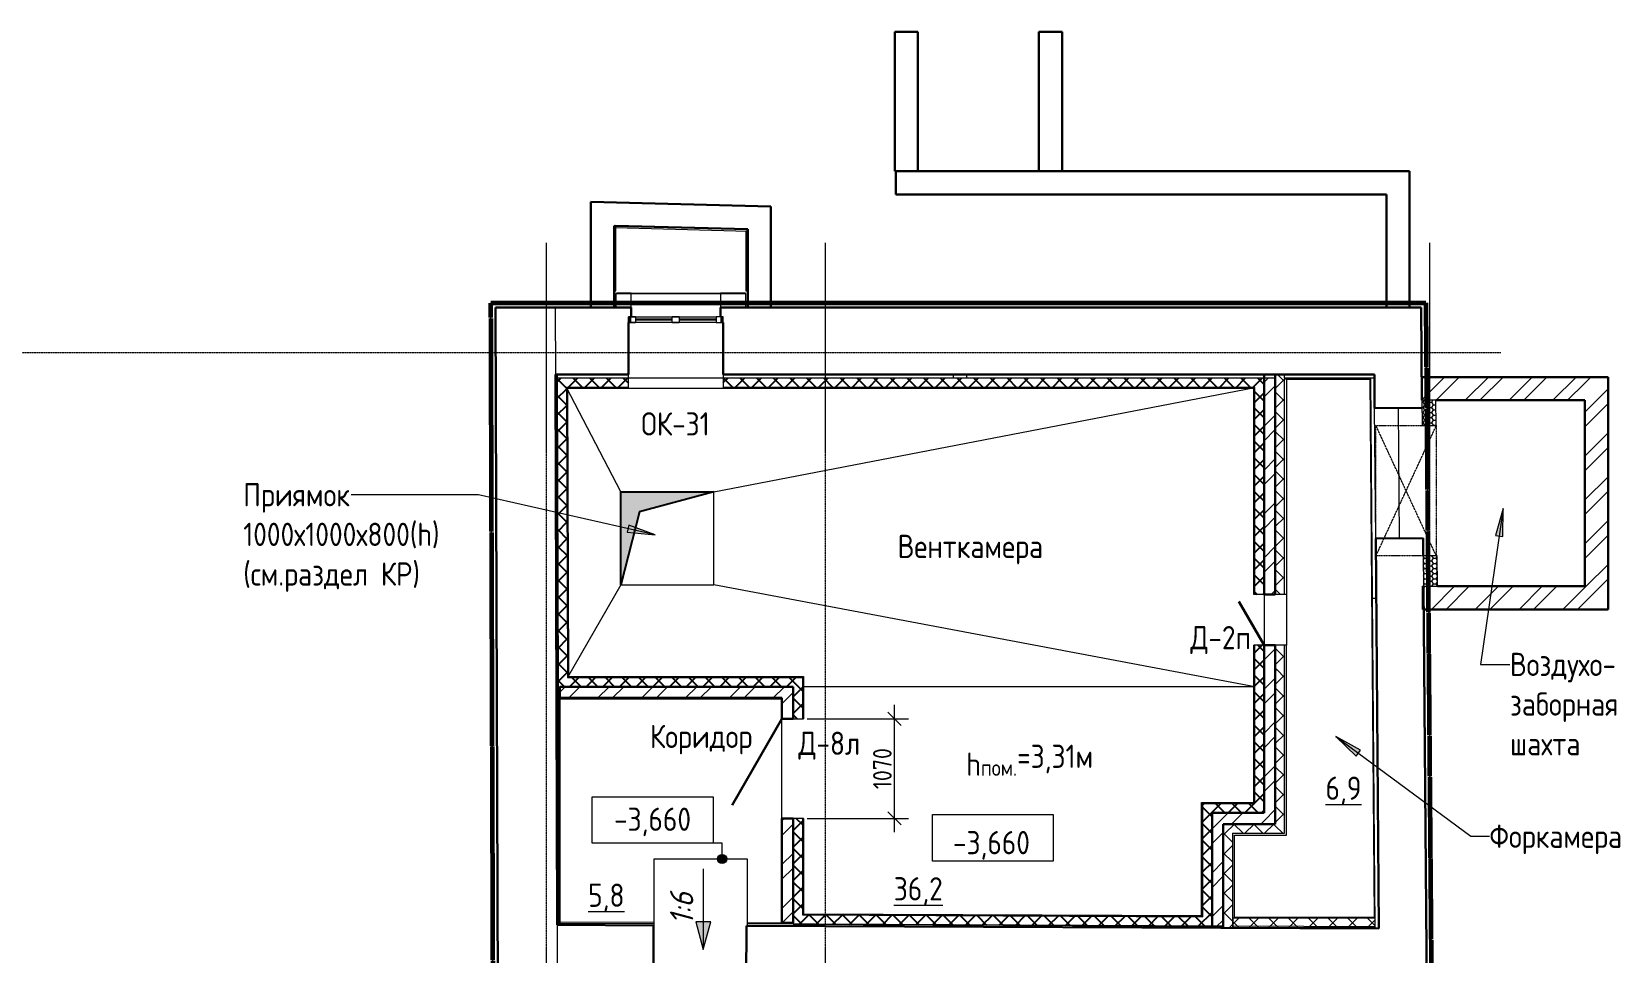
# Model space of a CAD drawing. Header units: millimetres. Extents: x 504091 to 2165846, y 135022 to 442887.
# Drawn here: x 608411 to 625498, y 234338 to 244247 of the extents above; entities that cross this region are included whole.
import ezdxf

# ---------------------------------------------------------------- set-up
doc = ezdxf.new("R2010")
doc.units = ezdxf.units.MM
for name, pattern in [('( Hidden )', [0.375, 0.25, -0.125]), ('ADSK_Линия сетки', [25, 20, -2.5, 0, -2.5]), ('ADSK_Штриховая_ш3 п1_5', [4.5, 3, -1.5]), ('DASHED', [7, 5, -2, 0]), ('осеваяX2', [4, 2.5, -0.5, 0.5, -0.5])]:
    doc.linetypes.add(name, pattern=pattern)
doc.layers.get('Defpoints').update_dxf_attribs({"color": 255})
doc.layers.add('!Defpoints', color=255, linetype='Continuous', lineweight=5, plot=False)
for name, color, linetype, lineweight in [('_ Окна', 7, 'Continuous', 30), ('Аннотация', 7, 'Continuous', 9), ('ГИ', 204, 'DASHED', 70), ('Двери', 7, 'Continuous', 20), ('Марки дверей', 7, 'Continuous', 20), ('Марки окон', 7, 'Continuous', 20), ('Марки помещений', 7, 'Continuous', 20), ('Окна', 7, 'Continuous', 18), ('Оси', 165, 'осеваяX2', 13), ('отметки', 7, 'Continuous', 20), ('Перекрытие', 7, 'Continuous', 18), ('размеры', 7, 'Continuous', 9), ('Стены внутренние', 7, 'Continuous', 18), ('Стены наружные', 7, 'Continuous', 18), ('Стены несущие', 7, 'Continuous', 30), ('Стены отделка', 7, 'Continuous', 30), ('Стены штриховка', 7, 'Continuous', 18), ('Узлы', 7, 'Continuous', 18)]:
    doc.layers.add(name, color=color, linetype=linetype, lineweight=lineweight)
doc.layers.add('Линии', color=7, linetype='Continuous', lineweight=9, true_color=0x00a600)
doc.layers.add('Штриховка', color=252, linetype='Continuous')
doc.styles.add('GOST 2.304_new', font='isocpeur.ttf', dxfattribs={"width": 0.9, "oblique": 15})
doc.styles.add('GOST Common_1', font='GOST_Common.ttf', dxfattribs={"width": 0.9, "height": 250})
doc.styles.add('GOST Common_2', font='GOST_Common.ttf', dxfattribs={"width": 0.9, "height": 200})
doc.styles.add('GOST Common_4', font='GOST_Common.ttf', dxfattribs={"width": 0.9, "height": 200})
doc.dimstyles.new('ADSK_Основной_2_мм', dxfattribs={"dimscale": 304.8, "dimtxt": 201.142999, "dimasz": 0.463911, "dimexe": 0.492126, "dimexo": 0.492126, "dimgap": 0.098425, "dimtad": 1, "dimrnd": 0.01, "dimdsep": 46, "dimtxsty": 'GOST Common_4', "dimblk1": 'OBLIQUE', "dimblk2": 'OBLIQUE', "dimsah": 1, "dimcen": 0.09, "dimdle": 0.492126, "dimazin": 2, "dimtfac": 1, "dimtdec": 4, "dimtix": 1, "dimtmove": 0, "dimatfit": 3, "dimfxl": 0, "dimtvp": 1, "dimtolj": 1, "dimtzin": 0, "dimlwd": 20, "dimlwe": 20, "dimarcsym": 0})
pattern_1 = [(45, (568099.94, 197753.52), (-235.7317, 235.7317), []), (45, (568257.1, 197753.52), (-235.7317, 235.7317), [])]
pattern_2 = [(45, (568099.94, 197753.52), (-106.06602, 106.06602), []), (135, (568099.94, 197753.52), (-106.06602, -106.06602), [])]
pattern_3 = [(0, (568099.937, 197753.523), (47.625, 27.496306), [31.75, -63.5]), (120, (568099.937, 197753.523), (-47.625, 27.496307), [31.75, -63.5]), (60, (568099.937, 197753.523), (1e-07, 54.992613), [-63.5, 31.75])]

# ---------------------------------------------------------------- blocks, each defined once
blk = doc.blocks.new('окна_rehau_двупольное - 980х1160 _створка и глухое_ ок-31-6127201-План подвала')
at = {"layer": '_ Окна', "lineweight": 18}
for p, q in [((-510, 200), (-510, 260)), ((-510, 260), (-434, 260)), ((-434, 200), (-510, 200)), ((-434, 260), (-434, 200)), ((-38, 200), (-38, 260)), ((-38, 260), (38, 260)), ((38, 200), (-38, 200)), ((38, 260), (38, 200)), ((434, 260), (434, 200)), ((510, 260), (434, 260)), ((434, 200), (510, 200)), ((510, 200), (510, 260))]:
    blk.add_line(p, q, dxfattribs=at)
at = {"layer": '_ Окна'}
for p, q in [((-490, 200), (-490, 260)), ((-434, 230), (-38, 230)), ((38, 230), (434, 230)), ((490, 200), (490, 260))]:
    blk.add_line(p, q, dxfattribs=at)
at = {"layer": 'Окна'}
for p, q in [((-510, 260), (-510, 200)), ((-434, 260), (-510, 260)), ((-510, 200), (-434, 200)), ((-434, 260), (-38, 260)), ((-38, 200), (-434, 200)), ((38, 260), (-38, 260)), ((-38, 200), (38, 200)), ((38, 260), (434, 260)), ((434, 200), (38, 200)), ((510, 260), (434, 260)), ((434, 200), (510, 200)), ((510, 200), (510, 260))]:
    blk.add_line(p, q, dxfattribs=at)
blk = doc.blocks.new('AC_Дверь_Однопольная_Стальная - 545х1295 Л нов Д2п-6472559-План подвала')
at = {"layer": 'Двери', "lineweight": 30}
blk.add_line((-273, 60), (199, 333), dxfattribs=at)
blk = doc.blocks.new('AC_Дверь_Однопольная_Стальная - 1070х2200Н Д8л противопож EI30-6422788-План подвала')
at = {"layer": 'Двери', "lineweight": 30}
blk.add_line((535, 60), (-392, 595), dxfattribs=at)
blk = doc.blocks.new('Высотные отметки - Рамка-12095-План подвала')
at = {"layer": 'Аннотация', "lineweight": 20}
for p, q in [((-6.5, 0), (-6.5, 5)), ((-6.5, 5), (6.5, 5)), ((6.5, 5), (6.5, 0)), ((6.5, 0), (-6.5, 0))]:
    blk.add_line(p, q, dxfattribs=at)
blk = doc.blocks.new('_Oblique')
at = {"color": 0, "linetype": 'ByBlock', "lineweight": -2}
blk.add_line((-0.5, -0.5), (0.5, 0.5), dxfattribs=at)
blk = doc.blocks.new('*D494')
at = {"layer": 'Defpoints', "color": 0, "lineweight": 20, "transparency": 16777216}
for p in [(616601, 236858), (617691, 236858), (616601, 235788)]:
    blk.add_point(p, dxfattribs=at)
at = {"layer": 'размеры', "color": 0, "lineweight": 20, "transparency": 16777216}
for p, q in [((617691, 235638), (617691, 237008)), ((616751, 236858), (617841, 236858)), ((616751, 235788), (617841, 235788))]:
    blk.add_line(p, q, dxfattribs=at)
at = {"layer": 'размеры', "color": 0, "lineweight": 20, "transparency": 16777216, "xscale": 141.4, "yscale": 141.4, "zscale": 141.4}
for p, rotation in [((617691, 236858), 90), ((617691, 235788), 270)]:
    blk.add_blockref('_Oblique', p, dxfattribs=dict(at, rotation=rotation))
at = {"layer": 'размеры', "color": 0, "lineweight": 20, "transparency": 16777216, "insert": (617561, 236323), "char_height": 200, "width": 560.47, "attachment_point": 5, "rotation": 90, "style": 'GOST Common_4'}
blk.add_mtext('\\A1;1070', dxfattribs=at)
blk = doc.blocks.new('оси')
at = {"layer": 'Оси', "linetype": 'ADSK_Линия сетки'}
for p, q in [((52350, -2196.5), (52350, 46378)), ((55350, -2196.5), (55350, 46378)), ((61850, -2196.5), (61850, 46378)), ((-3614.3, 45200), (62615.4, 45200))]:
    blk.add_line(p, q, dxfattribs=at)

msp = doc.modelspace()

# ---------------------------------------------------------------- hatches: boundary and pattern name
at = {"layer": 'Аннотация', "lineweight": 9}
for points in [[(624239.6042, 239121.7367), (624157.2489, 238830.5709), (624235.4144, 238819.177)], [(615118.6239, 238837.3558), (614834.7523, 238942.1262), (614817.3084, 238865.0849)], [(622439.0932, 236667.2806), (622656.97, 236457.3053), (622703.8917, 236520.8507)]]:
    msp.add_hatch(color=256, dxfattribs=at).paths.add_polyline_path(points)
at = {"layer": 'отметки'}
h = msp.add_hatch(color=256, dxfattribs=at)
edge = h.paths.add_edge_path()
edge.add_arc((615837.6257, 235351.1625), 50, 0, 360)
at = {"layer": 'размеры'}
msp.add_hatch(color=256, dxfattribs=at).paths.add_polyline_path([(615634.0033, 234376.9575), (615714.3881, 234676.9575), (615553.6186, 234676.9575)])
at = {"layer": 'Стены внутренние', "lineweight": 9}
h = msp.add_hatch(dxfattribs=at)
h.set_pattern_fill('FP_2', color=256, style=0, pattern_type=2)
h.set_pattern_definition(pattern_1)
h.paths.add_polyline_path([(621787.2304, 235727.4116), (621787.2304, 237383.6297), (621667.2304, 237383.6297), (621667.2304, 235727.4116)])
h.paths.add_polyline_path([(621787.2304, 238283.6297), (621787.2304, 240522.3278), (621667.2304, 240522.3278), (621667.2304, 238283.6297)])
h = msp.add_hatch(dxfattribs=at)
h.set_pattern_fill('FP_3', color=256, style=0, pattern_type=2)
h.set_pattern_definition(pattern_2)
h.paths.add_polyline_path([(621787.3272, 235627.4116), (621887.3272, 235627.63), (621887.3272, 237383.6297), (621787.3272, 237383.6297), (621787.3272, 235727.4116)])
h.paths.add_polyline_path([(621887.3272, 238283.6297), (621887.3272, 240562.3278), (621787.3272, 240561.7751), (621787.3272, 238283.6297)])
h = msp.add_hatch(dxfattribs=at)
h.set_pattern_fill('FP_2', color=256, style=0, pattern_type=2)
h.set_pattern_definition(pattern_1)
h.paths.add_polyline_path([(623517.9556, 240283.6297), (625117.3342, 240283.6297), (625117.3342, 240533.6297), (623364.7196, 240533.6297), (623365.7358, 240283.6297), (623515.7407, 240283.6297)])
h = msp.add_hatch(dxfattribs=at)
h.set_pattern_fill('FP_2', color=256, style=0, pattern_type=2)
h.set_pattern_definition(pattern_1)
h.paths.add_polyline_path([(625274.7773, 238283.6297), (625367.3342, 238283.6297), (625367.3342, 240533.6297), (625117.3342, 240533.6297), (625117.3342, 238283.6297), (625188.9898, 238283.6297)])
h = msp.add_hatch(dxfattribs=at)
h.set_pattern_fill('FP_2', color=256, style=0, pattern_type=2)
h.set_pattern_definition(pattern_1)
h.paths.add_polyline_path([(621667.2304, 237383.6297), (621787.2304, 237383.6297), (621787.2304, 237650.1012), (621667.2304, 237650.1012)])
h.paths.add_polyline_path([(621787.2304, 238195.1012), (621787.2304, 238283.6297), (621667.2304, 238283.6297), (621667.2304, 238195.1012)])
h = msp.add_hatch(dxfattribs=at)
h.set_pattern_fill('FP_3', color=256, style=0, pattern_type=2)
h.set_pattern_definition(pattern_2)
h.paths.add_polyline_path([(621787.3272, 237383.6297), (621887.3272, 237383.6297), (621887.3272, 237650.1012), (621787.3272, 237650.1012), (621787.3272, 237493.8179)])
h.paths.add_polyline_path([(621787.3272, 238195.1012), (621887.3272, 238195.1012), (621887.3272, 238283.6297), (621787.3272, 238283.6297)])
h = msp.add_hatch(dxfattribs=at)
h.set_pattern_fill('FP_2', color=256, style=0, pattern_type=2)
h.set_pattern_definition(pattern_1)
h.paths.add_polyline_path([(625367.3342, 238033.6297), (625367.3342, 238283.6297), (623381.9951, 238283.6297), (623384.0275, 238033.6297), (625274.7773, 238033.6297)])
h = msp.add_hatch(dxfattribs=at)
h.set_pattern_fill('FP_2', color=256, style=0, pattern_type=2)
h.set_pattern_definition(pattern_1)
h.paths.add_polyline_path([(616481.2343, 237083.009), (616601.2343, 237083.009), (616601.2343, 237203.009), (614091.2343, 237203.009), (614091.2343, 237083.009), (615749.5069, 237083.009)])
h = msp.add_hatch(dxfattribs=at)
h.set_pattern_fill('FP_2', color=256, style=0, pattern_type=2)
h.set_pattern_definition(pattern_1)
h.paths.add_polyline_path([(616481.2343, 234663.2705), (616601.2343, 234663.2705), (616601.2343, 235788.009), (616481.2343, 235788.009), (616481.2343, 234693.2515)])
h.paths.add_polyline_path([(616601.2343, 236858.009), (616601.2343, 237083.009), (616481.2343, 237083.009), (616481.2343, 236858.009)])
h = msp.add_hatch(dxfattribs=at)
h.set_pattern_fill('FP_2', color=256, style=0, pattern_type=2)
h.set_pattern_definition(pattern_1)
h.paths.add_polyline_path([(621227.4029, 234620.1609), (621227.4029, 235847.4116), (621107.4029, 235847.4116), (621107.4029, 234620.1609)])
h = msp.add_hatch(dxfattribs=at)
h.set_pattern_fill('FP_2', color=256, style=0, pattern_type=2)
h.set_pattern_definition(pattern_1)
h.paths.add_polyline_path([(621425.4342, 235727.4116), (621667.2304, 235727.4116), (621667.2304, 235847.4116), (621227.4029, 235847.4116), (621227.4029, 235727.4116), (621347.4029, 235727.4116)])
h = msp.add_hatch(dxfattribs=at)
h.set_pattern_fill('FP_3', color=256, style=0, pattern_type=2)
h.set_pattern_definition(pattern_2)
h.paths.add_polyline_path([(621227.4029, 235627.4116), (621787.3272, 235627.4116), (621787.2304, 235727.4116), (621227.4029, 235727.4116)])
h = msp.add_hatch(dxfattribs=at)
h.set_pattern_fill('FP_3', color=256, style=0, pattern_type=2)
h.set_pattern_definition(pattern_2)
h.paths.add_polyline_path([(621327.4029, 234609.1521), (621327.4029, 235627.4116), (621227.4029, 235627.4116), (621227.4029, 234609.6085)])
h = msp.add_hatch(dxfattribs=at)
h.set_pattern_fill('FP_3', color=256, style=0, pattern_type=2)
h.set_pattern_definition(pattern_2)
h.paths.add_polyline_path([(622861.8042, 234614.6669), (622856.462, 234622.1736), (622861.7434, 234622.1495), (622860.9422, 234714.6669), (621330.1632, 234714.6669), (621330.1632, 234629.1397), (621332.6563, 234629.1283), (621330.1632, 234614.6669), (622776.6222, 234614.6669)])
at = {"layer": 'Стены наружные', "true_color": 0x6b6b6b}
h = msp.add_hatch(color=251, dxfattribs=at)
h.paths.add_polyline_path([(616076.8702, 241432.423), (616084.9134, 241432.423), (616084.9134, 241437.423), (615819.1475, 241437.423), (615819.1475, 241432.423), (615849.1475, 241432.423)])
h.paths.add_polyline_path([(614828.1475, 241432.423), (614858.1475, 241432.423), (614858.1475, 241437.423), (614704.9134, 241437.423), (614704.9134, 241432.423)])
at = {"layer": 'Узлы', "lineweight": 9}
h = msp.add_hatch(dxfattribs=at)
h.set_pattern_fill('HONEY', color=256, scale=10, style=0)
h.set_pattern_definition(pattern_3)
h.paths.add_polyline_path([(623367.9506, 240011.1888), (623517.9556, 240011.1888), (623515.7407, 240283.6297), (623365.7358, 240283.6297), (623366.4268, 240198.6307)])
h = msp.add_hatch(dxfattribs=at)
h.set_pattern_fill('HONEY', color=256, scale=10, style=0)
h.set_pattern_definition(pattern_3)
h.paths.add_polyline_path([(623532, 238283.6297), (623529.3371, 238611.1888), (623379.3321, 238611.1888), (623381.9951, 238283.6297)])
at = {"layer": 'Штриховка'}
h = msp.add_hatch(dxfattribs=at)
h.set_pattern_fill('ANSI37', color=256, scale=40)
h.set_pattern_definition([(45, (568099.94, 197753.52), (-89.80256, 89.80256), []), (135, (568099.94, 197753.52), (-89.80256, -89.80256), [])])
h.paths.add_polyline_path([(614163.7924, 240422.3278), (614829.1475, 240422.3278), (614829.1475, 240522.3278), (614063.4825, 240522.3278), (614073.762, 237203.009), (614091.2343, 237203.009), (616601.2343, 237203.009), (616601.2343, 236858.009), (616701.2343, 236858.009), (616701.2343, 237303.009), (614173.4526, 237303.009)])
h.paths.add_polyline_path([(621667.2304, 240522.3278), (615849.1475, 240522.3278), (615849.1475, 240422.3278), (621567.2304, 240422.3278), (621567.2304, 238195.1012), (621667.2304, 238195.1012)])
h.paths.add_polyline_path([(621667.2304, 237650.1012), (621567.2304, 237650.1012), (621567.2304, 235947.4116), (621007.4029, 235947.4116), (621007.4029, 234730.6133), (616701.2343, 234750.2668), (616701.2343, 235788.009), (616601.2343, 235788.009), (616601.2343, 234650.7227), (621107.4029, 234630.1564), (621107.4029, 235847.4116), (621667.2304, 235847.4116)])
h = msp.add_hatch(color=256, dxfattribs=at)
h.dxf.hatch_style = 1
h.paths.add_polyline_path([(614749.5069, 238298.5185), (614749.5069, 239298.5185), (615749.5069, 239298.5185), (614947.0015, 239083.4878)])

# ---------------------------------------------------------------- linework, layer by layer
at = {"layer": '!Defpoints', "color": 4, "lineweight": 20}
msp.add_lwpolyline([(613421.5875, 218584.8405), (613350.8155, 241332.3278), (623406.8071, 241332.3278), (623695.1603, 205962.9513), (617416.4749, 205962.9513), (617419.2163, 205712.9513)], dxfattribs=at)
at = {"layer": 'Аннотация', "lineweight": 9}
for p, q in [((613026.2092, 239268.1385), (611847.0685, 239268.1385)), ((613216.0637, 239268.1385), (613026.2092, 239268.1385)), ((624239.6042, 239121.7367), (623994.9099, 237443.0609)), ((624239.6042, 239121.7367), (624157.2489, 238830.5709)), ((624235.4144, 238819.177), (624239.6042, 239121.7367)), ((614834.7523, 238942.1262), (614817.3084, 238865.0849)), ((615118.6239, 238837.3558), (614834.7523, 238942.1262)), ((624157.2489, 238830.5709), (624235.4144, 238819.177)), ((623994.9099, 237443.0609), (624312.1809, 237443.0609)), ((622439.0932, 236667.2806), (622656.97, 236457.3053)), ((622703.8917, 236520.8507), (622439.0932, 236667.2806)), ((622439.0932, 236667.2806), (623891.0105, 235595.1917)), ((622656.97, 236457.3053), (622703.8917, 236520.8507)), ((623891.0105, 235595.1917), (624090.1806, 235595.1917))]:
    msp.add_line(p, q, dxfattribs=at)
msp.add_lwpolyline([(614817.3084, 238865.0849), (615118.6239, 238837.3558), (613216.0637, 239268.1385)], dxfattribs=at)
at = {"layer": 'ГИ', "linetype": '( Hidden )', "lineweight": 60, "ltscale": 20}
msp.add_lwpolyline([(561122.148, 225839.1126), (561122.148, 241164.6667), (571393.465, 241086.4776), (571508.6963, 218416.0475), (585852.3341, 218416.0475), (585852.3341, 241150.9484), (598946.1505, 241179.1615), (598946.8288, 240973.5225), (604245.6676, 240973.5225), (604245.6676, 233869.9907), (598970.5919, 233869.9907), (599021.1136, 218454.8405), (606766.7913, 218454.8405), (606766.7913, 218584.8405), (613421.6646, 218584.8405), (613350.8155, 241332.3278), (623406.8071, 241332.3278), (623695.1603, 205962.9513), (617416.4749, 205962.9513), (617419.2163, 205712.9513)], dxfattribs=at)
at = {"layer": 'Линии', "color": 7}
for p, q in [((623365.7358, 240283.6297), (623367.9506, 240011.1888)), ((623515.7407, 240283.6297), (623365.7358, 240283.6297)), ((623517.9556, 240011.1888), (623515.7407, 240283.6297)), ((623367.9506, 240011.1888), (623517.9556, 240011.1888)), ((623379.3321, 238611.1888), (623381.9951, 238283.6297)), ((623529.3371, 238611.1888), (623379.3321, 238611.1888)), ((623532, 238283.6297), (623529.3371, 238611.1888)), ((614749.5069, 238298.5185), (614173.4526, 237303.009)), ((623381.9951, 238283.6297), (623532, 238283.6297))]:
    msp.add_line(p, q, dxfattribs=at)
at = {"layer": 'Линии', "color": 7, "linetype": 'ADSK_Штриховая_ш3 п1_5'}
for p, q in [((622870.616, 240011.1888), (623519.2563, 240011.1888)), ((622870.616, 238611.1888), (622870.616, 240011.1888)), ((623519.2563, 238611.1888), (622870.616, 240011.1888)), ((622870.616, 238611.1888), (623519.2563, 240011.1888)), ((623519.2563, 240011.1888), (623519.2563, 238611.1888)), ((623519.2563, 238611.1888), (622870.616, 238611.1888))]:
    msp.add_line(p, q, dxfattribs=at)
at = {"layer": 'отметки', "lineweight": 20}
for p, q in [((615837.6257, 235519.6493), (615090.8938, 235519.6493)), ((615837.6257, 235351.1625), (615837.6257, 235519.6493))]:
    msp.add_line(p, q, dxfattribs=at)
at = {"layer": 'отметки'}
msp.add_circle((615837.6257, 235351.1625), 50, dxfattribs=at)
at = {"layer": 'Перекрытие'}
for p, q in [((614749.5069, 239298.5185), (614163.7924, 240422.3278)), ((615749.5069, 239298.5185), (621567.2304, 240422.3278)), ((622867.7911, 238798.677), (622856.4099, 240198.6307)), ((623122.7826, 238800.75), (623111.4015, 240200.7037)), ((614749.5069, 239298.5185), (614749.5069, 238298.5185)), ((615749.5069, 239298.5185), (614749.5069, 239298.5185)), ((615749.5069, 238298.5185), (615749.5069, 239298.5185)), ((614749.5069, 238298.5185), (615749.5069, 238298.5185)), ((621567.2304, 237203.009), (615749.5069, 238298.5185)), ((621667.2304, 238195.1012), (621667.2304, 237650.1012)), ((621907.3272, 238195.1012), (621907.3272, 237650.1012)), ((621567.2304, 237203.009), (616701.2343, 237203.009)), ((616481.2343, 235788.009), (616481.2343, 236858.009)), ((615105.5932, 235351.1625), (616105.5932, 235351.1625)), ((615105.5932, 234667.5476), (615105.5932, 235351.1625)), ((616105.5932, 235351.1625), (616105.5932, 234632.9846)), ((615105.5932, 234067.5427), (615105.5932, 234637.5486))]:
    msp.add_line(p, q, dxfattribs=at)
at = {"layer": 'размеры', "lineweight": 20}
msp.add_line((615634.0033, 235244.7444), (615634.0033, 234376.9575), dxfattribs=at)
at = {"layer": 'размеры'}
for p, q in [((615714.3881, 234676.9575), (615553.6186, 234676.9575)), ((615553.6186, 234676.9575), (615634.0033, 234376.9575)), ((615634.0033, 234376.9575), (615714.3881, 234676.9575))]:
    msp.add_line(p, q, dxfattribs=at)
at = {"layer": 'Стены внутренние', "color": 8, "true_color": 0x7f7f7f}
msp.add_line((614041.1287, 241282.3278), (614043.3585, 240562.3278), dxfattribs=at)
at = {"layer": 'Стены внутренние'}
msp.add_line((615849.1475, 240522.3278), (614829.1475, 240522.3278), dxfattribs=at)
at = {"layer": 'Стены наружные'}
for p, q in [((614859.1475, 241432.423), (614859.1475, 241437.423)), ((614859.1475, 241437.423), (615819.1475, 241437.423)), ((615819.1475, 241432.423), (614859.1475, 241432.423)), ((614859.1475, 241432.3278), (615819.1475, 241432.3278))]:
    msp.add_line(p, q, dxfattribs=at)
at = {"layer": 'Стены несущие'}
for p, q in [((617693.4966, 244247.0458), (617693.4966, 242747.0458)), ((617943.4966, 244247.0458), (617693.4966, 244247.0458)), ((617943.4966, 242747.0458), (617943.4966, 244247.0458)), ((619243.4966, 244247.0458), (619243.4966, 242747.0458)), ((619493.4966, 244247.0458), (619243.4966, 244247.0458)), ((619493.4966, 242747.0458), (619493.4966, 244247.0458)), ((617693.4966, 242747.0458), (623232.5467, 242747.0458)), ((617707.5467, 242747.0458), (617707.5467, 242497.0458)), ((623232.5467, 241282.3278), (623232.5467, 242747.0458)), ((617707.5467, 242497.0458), (622982.5467, 242497.0458)), ((622982.5467, 242497.0458), (622982.5467, 241282.3278)), ((614425.5369, 242417.3779), (614425.5369, 241282.3278)), ((616362.8089, 242366.9712), (614425.5369, 242417.3779)), ((616362.8089, 241282.3278), (616362.8089, 242366.9712)), ((614675.5369, 241282.3278), (614675.5369, 242160.7884)), ((614675.5369, 242160.7884), (616112.8089, 242123.3914)), ((616112.8089, 242123.3914), (614685.7971, 242160.5215)), ((616112.8089, 242123.3914), (616112.8089, 241282.3278)), ((614859.1475, 241282.3278), (613401.1257, 241282.3278)), ((613401.1257, 241282.3278), (613426.2165, 233180.4)), ((614859.1475, 241182.3278), (614859.1475, 241282.3278)), ((615819.1475, 241282.3278), (615819.1475, 241182.3278)), ((623357.6167, 241282.3278), (615819.1475, 241282.3278)), ((623365.7358, 240283.6297), (623357.6167, 241282.3278)), ((614829.1475, 240562.3278), (614829.1475, 241122.3278)), ((615849.1475, 241122.3278), (615849.1475, 240562.3278)), ((614829.1475, 240562.3278), (614043.3585, 240562.3278)), ((614061.6922, 234642.313), (614043.3585, 240562.3278)), ((615849.1475, 240562.3278), (622853.4532, 240562.3278)), ((621667.2304, 240561.7751), (621787.2304, 240561.7751)), ((621667.2304, 238195.1012), (621667.2304, 240561.7751)), ((621787.2304, 238195.1012), (621787.2304, 240561.7751)), ((621787.3272, 240561.7751), (621787.3272, 238195.1012)), ((622853.4532, 240562.3278), (622856.4099, 240198.6307)), ((625367.3342, 240533.6297), (623364.7196, 240533.6297)), ((623364.7196, 240533.6297), (623364.7196, 240283.6297)), ((625367.3342, 238033.6297), (625367.3342, 240533.6297)), ((623515.7407, 240283.6297), (625117.3342, 240283.6297)), ((625117.3342, 240283.6297), (625117.3342, 238283.6297)), ((622856.4099, 240198.6307), (623366.3931, 240202.7767)), ((623377.7742, 238802.8229), (622867.7911, 238798.677)), ((622867.7911, 238798.677), (622901.9088, 234601.966)), ((623379.3321, 238611.1888), (623377.7742, 238802.8229)), ((621667.2304, 238195.1012), (621787.2304, 238195.1012)), ((623381.9951, 238283.6297), (623374.5372, 238283.6297)), ((623374.5372, 238283.6297), (623374.5372, 238033.6297)), ((623538.3438, 219051.6857), (623381.9951, 238283.6297)), ((625117.3342, 238283.6297), (623532, 238283.6297)), ((623374.5372, 238033.6297), (625367.3342, 238033.6297)), ((621667.2304, 237650.1012), (621787.2304, 237650.1012)), ((621667.2304, 235847.4116), (621667.2304, 237650.1012)), ((621787.2304, 235727.4116), (621787.2304, 237650.1012)), ((621787.3272, 237650.1012), (621787.3272, 235727.4116)), ((616601.2343, 237203.009), (614091.2343, 237203.009)), ((614091.2343, 237203.009), (614091.2343, 237083.009)), ((616601.2343, 237203.009), (616601.2343, 236858.009)), ((614091.2343, 237083.009), (616481.2343, 237083.009)), ((616481.2343, 236858.009), (616481.2343, 237083.009)), ((616481.2343, 236858.009), (616601.2343, 236858.009)), ((621107.4029, 235847.4116), (621107.4029, 234620.1609)), ((621667.2304, 235847.4116), (621107.4029, 235847.4116)), ((616601.2343, 235788.009), (616481.2343, 235788.009)), ((616481.2343, 235788.009), (616481.2343, 234663.2705)), ((616601.2343, 234663.2705), (616601.2343, 235788.009)), ((621227.4029, 234620.1609), (621227.4029, 235727.4116)), ((621227.4029, 235727.4116), (621787.2304, 235727.4116)), ((614061.6922, 234642.313), (615100.2119, 234637.5732)), ((615097.6104, 234067.5791), (615100.2119, 234637.5732)), ((616100.2014, 234633.0092), (616097.6, 234063.0151)), ((616100.2014, 234633.0092), (622901.9088, 234601.966)), ((616481.2343, 234663.2705), (616601.2343, 234663.2705)), ((621107.4029, 234620.1609), (621227.4029, 234620.1609))]:
    msp.add_line(p, q, dxfattribs=at)
at = {"layer": 'Стены отделка', "lineweight": 9}
for p, q in [((614695.5369, 242150.5248), (614675.5369, 242150.5248)), ((614685.7971, 242160.5215), (614685.2768, 242140.5282)), ((614685.2768, 242140.5282), (616112.8089, 242103.3846)), ((614695.5369, 241462.3278), (614695.5369, 242150.5248)), ((616112.8089, 242103.905), (616092.8089, 242103.905)), ((616092.8089, 242103.905), (616092.8089, 241462.3278)), ((614675.5369, 241462.3278), (614695.5369, 241462.3278)), ((614859.1475, 241437.423), (614704.9134, 241437.423)), ((614704.9134, 241437.423), (614704.9134, 241432.423)), ((616084.9134, 241437.423), (615819.1475, 241437.423)), ((615819.1475, 241437.423), (615819.1475, 241432.423)), ((616084.9134, 241432.423), (616084.9134, 241437.423)), ((616092.8089, 241462.3278), (616112.8089, 241462.3278)), ((614858.1475, 241432.3278), (614695.5369, 241432.3278)), ((614695.5369, 241432.3278), (614695.5369, 241282.3278)), ((614704.9134, 241432.423), (614858.1475, 241432.423)), ((614859.1475, 241282.3278), (614859.1475, 241432.3278)), ((615819.1475, 241432.423), (616084.9134, 241432.423)), ((616092.8089, 241432.3278), (615819.1475, 241432.3278)), ((615819.1475, 241432.3278), (615819.1475, 241282.3278)), ((616092.8089, 241282.3278), (616092.8089, 241432.3278)), ((614063.3584, 240562.3897), (614043.3585, 240562.3278)), ((614043.3585, 240562.3278), (614061.6922, 234642.313)), ((614081.5996, 234672.2225), (614063.3584, 240562.3897)), ((614063.3586, 240562.3278), (614063.3586, 240522.3278)), ((614829.1475, 240522.3278), (614063.3586, 240522.3278)), ((614063.4822, 240522.3278), (614073.7618, 237203.009)), ((614829.1475, 240410.3278), (614829.1475, 240562.3278)), ((615849.1475, 240562.3278), (615849.1475, 240410.3278)), ((621787.3272, 240522.3278), (615849.1475, 240522.3278)), ((618324.8868, 240522.3278), (618324.8868, 240562.3278)), ((618464.8868, 240562.3278), (618464.8868, 240522.3278)), ((621887.3272, 240522.3278), (621887.3272, 240512.3278)), ((622853.4532, 240522.3278), (621887.3272, 240522.3278)), ((621907.3272, 240512.3278), (621907.3272, 238195.1012)), ((621907.3272, 240512.3278), (622803.858, 240512.3278)), ((622803.858, 240512.3278), (622850.9419, 234720.6974)), ((622833.0558, 238150.9198), (622813.7771, 240522.3278)), ((622853.4532, 240522.3278), (622853.4532, 240562.3278)), ((621667.2304, 238195.1012), (621555.2304, 238195.1012)), ((621907.3272, 238195.1012), (621787.3272, 238195.1012)), ((622873.0544, 238151.245), (622833.0558, 238150.9198)), ((621667.2304, 237650.1012), (621555.2304, 237650.1012)), ((621907.3272, 237650.1012), (621787.3272, 237650.1012)), ((621907.3272, 235607.4116), (621907.3272, 237650.1012)), ((614073.7618, 237203.009), (614091.2343, 237203.009)), ((614091.2343, 237083.009), (614084.5026, 237083.009)), ((614084.5026, 237083.009), (614084.5026, 234662.2091)), ((614094.5026, 237073.009), (616471.2343, 237073.009)), ((614094.5026, 234662.1635), (614094.5026, 237073.009)), ((616471.2343, 237073.009), (616471.2343, 236858.009)), ((616471.2343, 236858.009), (616481.2343, 236858.009)), ((616601.2343, 236858.009), (616713.2343, 236858.009)), ((616481.2343, 235788.009), (616471.2343, 235788.009)), ((616471.2343, 235788.009), (616471.2343, 234661.3161)), ((616713.2343, 235788.009), (616601.2343, 235788.009)), ((621327.4029, 235627.4116), (621887.3272, 235627.4116)), ((621327.4029, 235627.4116), (621327.4029, 234629.1523)), ((621787.3272, 235727.4116), (621787.2304, 235727.4116)), ((621347.4029, 234720.6974), (621347.4029, 235607.4116)), ((621347.4029, 235607.4116), (621907.3272, 235607.4116)), ((614061.6922, 234642.313), (614081.6921, 234642.3749)), ((615105.7301, 234667.5483), (614081.5996, 234672.2225)), ((614081.6921, 234642.3749), (614081.6306, 234662.2222)), ((614081.6306, 234662.2222), (615105.6845, 234657.5484)), ((614081.7826, 234662.2215), (614081.6914, 234642.2217)), ((615100.2119, 234637.5732), (615105.5932, 234637.5486)), ((615105.5932, 234637.5486), (615105.7301, 234667.5483)), ((616105.6741, 234652.9844), (616105.5828, 234632.9846)), ((616105.7197, 234662.9843), (616105.6741, 234652.9844)), ((621227.4029, 234629.6087), (616105.6741, 234652.9844)), ((616471.2343, 234661.3161), (616105.7197, 234662.9843)), ((616481.2343, 234651.2704), (616481.2343, 234663.2705)), ((616601.2343, 234663.2705), (616601.2343, 234650.7222)), ((616601.2343, 234650.7222), (621107.4029, 234630.1559)), ((621347.4029, 234714.6669), (621327.4029, 234714.6669)), ((622861.7434, 234622.1495), (621327.4029, 234629.1523)), ((621330.1632, 234714.6669), (621330.1632, 234614.6669)), ((621330.1632, 234614.6669), (622861.8042, 234614.6669)), ((622850.9419, 234720.6974), (621347.4029, 234720.6974)), ((622861.8042, 234614.6669), (622861.7434, 234622.1495)), ((622902.0001, 234621.9658), (622901.7462, 234621.967)), ((622901.9088, 234601.966), (622902.0001, 234621.9658))]:
    msp.add_line(p, q, dxfattribs=at)
for points in [[(614829.1475, 240422.3278), (614163.7924, 240422.3278), (614173.4526, 237303.009), (616701.2343, 237303.009), (616701.2343, 236858.009)], [(614829.1475, 240412.3278), (614173.8234, 240412.3278), (614183.4217, 237313.009), (616711.2343, 237313.009), (616711.2343, 236858.009)], [(621555.2304, 238195.1012), (621555.2304, 240410.3278), (615849.1475, 240410.3278), (614829.1475, 240410.3278), (614175.8296, 240410.3278), (614185.4155, 237315.009), (616713.2343, 237315.009), (616713.2343, 236858.009)], [(621567.2304, 238195.1012), (621567.2304, 240422.3278), (615849.1475, 240422.3278)], [(621557.2304, 238195.1012), (621557.2304, 240412.3278), (615849.1475, 240412.3278)], [(616701.2343, 235788.009), (616701.2343, 234750.2668), (621007.4029, 234730.6133), (621007.4029, 235947.4116), (621567.2304, 235947.4116), (621567.2304, 237650.1012)], [(616711.2343, 235788.009), (616711.2343, 234760.2213), (620997.4029, 234740.6591), (620997.4029, 235957.4116), (621557.2304, 235957.4116), (621557.2304, 237650.1012)], [(616713.2343, 235788.009), (616713.2343, 234762.2121), (620995.4029, 234742.6682), (620995.4029, 235959.4116), (621555.2304, 235959.4116), (621555.2304, 237650.1012)]]:
    msp.add_lwpolyline(points, dxfattribs=at)
at = {"layer": 'Стены штриховка'}
for p, q in [((614858.1475, 241432.423), (614859.1475, 241432.423)), ((614859.1475, 241432.3278), (614858.1475, 241432.3278)), ((621787.3272, 240562.3278), (621787.3272, 240561.7751)), ((621887.3272, 240522.3278), (621887.3272, 240562.3278)), ((621887.3272, 238195.1012), (621887.3272, 240512.3278)), ((621907.3272, 240512.3278), (621887.3272, 240512.3278)), ((622861.7434, 234622.1495), (622833.0558, 238150.9198)), ((621887.3272, 235627.4116), (621887.3272, 237650.1012)), ((614061.6922, 234642.313), (614063.4574, 234072.299)), ((614081.5996, 234672.2225), (614081.6306, 234662.2222)), ((621227.4029, 234620.1609), (621227.4029, 234609.6085)), ((621327.4029, 234629.1523), (621327.4029, 234609.1521)), ((622860.9913, 234714.6669), (621347.4029, 234714.6669)), ((622850.9419, 234720.6974), (622860.9422, 234720.6974))]:
    msp.add_line(p, q, dxfattribs=at)
at = {"layer": 'Штриховка'}
msp.add_lwpolyline([(614749.5069, 238298.5185), (614749.5069, 239298.5185), (615749.5069, 239298.5185), (614947.0015, 239083.4878)], close=True, dxfattribs=at)

# ---------------------------------------------------------------- block references
at = {"layer": 'Двери', "color": 8, "true_color": 0x7f7f7f}
for name, p, rotation in [('AC_Дверь_Однопольная_Стальная - 545х1295 Л нов Д2п-6472559-План подвала', (621727.2304, 237922.6012), 89.99999999999993), ('AC_Дверь_Однопольная_Стальная - 1070х2200Н Д8л противопож EI30-6422788-План подвала', (616541.2343, 236323.009), 90)]:
    msp.add_blockref(name, p, dxfattribs=dict(at, rotation=rotation))
at = {"layer": 'Окна'}
msp.add_blockref('окна_rehau_двупольное - 980х1160 _створка и глухое_ ок-31-6127201-План подвала', (615339.1475, 240922.3278), dxfattribs=at)
at = {"layer": 'отметки', "lineweight": 20, "xscale": 99.99999999999993, "yscale": 99.99999999999993, "zscale": 99.99999999999993}
for p in [(615090.8938, 235519.6493), (618748.9596, 235329.005)]:
    msp.add_blockref('Высотные отметки - Рамка-12095-План подвала', p, dxfattribs=at)
at = {"layer": 'Штриховка'}
msp.add_blockref('оси', (561599.5026, 195598.5225), dxfattribs=at)

# ---------------------------------------------------------------- texts
at = {"layer": 'Аннотация', "lineweight": 9, "char_height": 250, "attachment_point": 1, "line_spacing_factor": 1.022766, "style": 'GOST Common_2'}
for s, insert, width in [('\\pt360,720,1080,1440,1800,2160,2520,2880,3240,3600,3960,4320,4680,5040,5400,5760,6120,6480,6840,7200,7560,7920,8280,8640,9000,9360,9720,10080,10440,10800,11160,11520;Приямок\\P1000х1000х800(h)\\P(см.раздел КР)', (610686.2092, 239393.3317), 2363.4), ('\\pt360,720,1080,1440,1800,2160,2520,2880,3240,3600,3960,4320,4680,5040,5400,5760,6120,6480,6840,7200,7560,7920,8280,8640,9000,9360,9720,10080,10440,10800,11160,11520;Воздухо-\\Pзаборная шахта', (624312.1809, 237568.254), 1577.7), ('\\pt360,720,1080,1440,1800,2160,2520,2880,3240,3600,3960,4320,4680,5040,5400,5760,6120,6480,6840,7200,7560,7920,8280,8640,9000,9360,9720,10080,10440,10800,11160,11520;h{\\A1;\\H0.7x;\\S^ пом.;\\H1.42857x;=3,31м}', (618463.3795, 236495.4216), 1365.318), ('\\pt360,720,1080,1440,1800,2160,2520,2880,3240,3600,3960,4320,4680,5040,5400,5760,6120,6480,6840,7200,7560,7920,8280,8640,9000,9360,9720,10080,10440,10800,11160,11520;Форкамера', (624090.1806, 235720.3848), 1587.114)]:
    msp.add_mtext(s, dxfattribs=dict(at, insert=insert, width=width))
at = {"layer": 'Марки дверей', "lineweight": 9, "char_height": 250, "width": 690.3, "attachment_point": 5, "line_spacing_factor": 1.022766, "style": 'GOST Common_2'}
for s, insert in [('\\pt450,900,1350,1800,2250,2700,3150,3600,4050,4500,4950,5400,5850,6300,6750,7200,7650,8100,8550,9000,9450,9900,10350,10800,11250,11700,12150,12600,13050,13500,13950,14400;Д-2п', (621200.3052, 237705.7028)), ('\\pt450,900,1350,1800,2250,2700,3150,3600,4050,4500,4950,5400,5850,6300,6750,7200,7650,8100,8550,9000,9450,9900,10350,10800,11250,11700,12150,12600,13050,13500,13950,14400;Д-8л', (616990.4995, 236569.8073))]:
    msp.add_mtext(s, dxfattribs=dict(at, insert=insert))
at = {"layer": 'Марки окон', "lineweight": 9, "insert": (615335.5401, 240029.7603), "char_height": 250, "width": 797.4, "attachment_point": 5, "line_spacing_factor": 1.022766, "style": 'GOST Common_2'}
msp.add_mtext('\\pt450,900,1350,1800,2250,2700,3150,3600,4050,4500,4950,5400,5850,6300,6750,7200,7650,8100,8550,9000,9450,9900,10350,10800,11250,11700,12150,12600,13050,13500,13950,14400;ОК-31', dxfattribs=at)
at = {"layer": 'Марки помещений', "lineweight": 9, "char_height": 250, "attachment_point": 5, "line_spacing_factor": 1.022766, "style": 'GOST Common_2'}
for s, insert, width in [('\\pt450,900,1350,1800,2250,2700,3150,3600,4050,4500,4950,5400,5850,6300,6750,7200,7650,8100,8550,9000,9450,9900,10350,10800,11250,11700,12150,12600,13050,13500,13950,14400;Венткамера', (618507.7071, 238678.6553), 1732.5), ('\\pt450,900,1350,1800,2250,2700,3150,3600,4050,4500,4950,5400,5850,6300,6750,7200,7650,8100,8550,9000,9450,9900,10350,10800,11250,11700,12150,12600,13050,13500,13950,14400;Коридор', (615611.4937, 236635.2683), 1149.3), ('\\pt450,900,1350,1800,2250,2700,3150,3600,4050,4500,4950,5400,5850,6300,6750,7200,7650,8100,8550,9000,9450,9900,10350,10800,11250,11700,12150,12600,13050,13500,13950,14400;{\\L6,9}', (622521.456, 236083.2937), 405), ('\\pt450,900,1350,1800,2250,2700,3150,3600,4050,4500,4950,5400,5850,6300,6750,7200,7650,8100,8550,9000,9450,9900,10350,10800,11250,11700,12150,12600,13050,13500,13950,14400;{\\L36,2}', (617947.6667, 235001.2323), 566.1), ('\\pt450,900,1350,1800,2250,2700,3150,3600,4050,4500,4950,5400,5850,6300,6750,7200,7650,8100,8550,9000,9450,9900,10350,10800,11250,11700,12150,12600,13050,13500,13950,14400;{\\L5,8}', (614591.7233, 234932.3966), 405)]:
    msp.add_mtext(s, dxfattribs=dict(at, insert=insert, width=width))
at = {"layer": 'отметки', "lineweight": 20, "char_height": 250, "width": 1028.822569, "attachment_point": 1, "line_spacing_factor": 1.022761, "style": 'GOST Common_1'}
for insert in [(614674.8266, 235903.667), (618320.2836, 235651.8899)]:
    msp.add_mtext('-3,660', dxfattribs=dict(at, insert=insert))
at = {"layer": 'размеры', "lineweight": 20, "insert": (615277.2962, 234642.3976), "char_height": 250, "width": 404.288048, "attachment_point": 1, "rotation": 90, "line_spacing_factor": 1.022761, "style": 'GOST 2.304_new'}
msp.add_mtext('1:6', dxfattribs=at)

# ---------------------------------------------------------------- dimensions: what is measured, and where the dimension line sits
at = {"layer": 'размеры', "lineweight": 20}
dim = msp.add_linear_dim(base=(617691.1969, 236858.009), p1=(616601.2343, 235788.009), p2=(616601.2343, 236858.009), angle=90, dimstyle='ADSK_Основной_2_мм', override={"dimpost": '<>', "dimfxl": 1070}, dxfattribs=at)
dim.commit()
dim.dimension.update_dxf_attribs({"geometry": '*D494', "text_midpoint": (617561.1969, 236323.009)})

doc.saveas('drawing.dxf')
